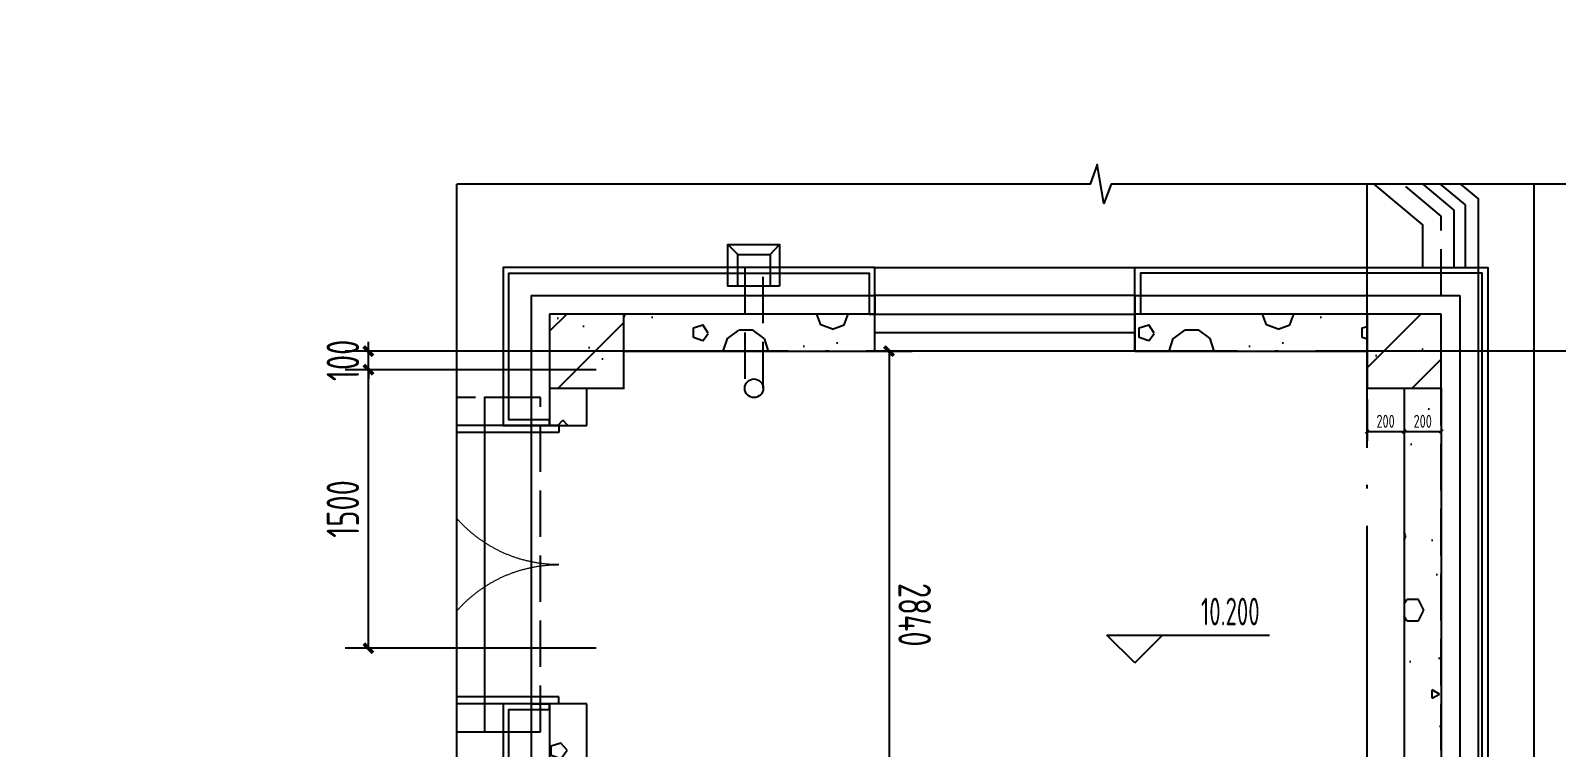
# Model space of a CAD drawing. Extents: x 116425 to 211028, y 11881 to 56060.
# Drawn here: x 136228 to 144443, y 25412 to 29273 of the extents above; entities that cross this region are included whole.
import ezdxf
from ezdxf.xclip import XClip

# ---------------------------------------------------------------- set-up
doc = ezdxf.new("R2010")
doc.units = 0
doc.header["$LTSCALE"] = 1000
doc.header["$MEASUREMENT"] = 0
doc.header["$XCLIPFRAME"] = 0
doc.linetypes.add('X-104 13#平面$0$DASH', pattern=[0.35, 0.25, -0.1])
doc.linetypes.add('X-104 13#平面$0$DOTE', pattern=[2.42, 2, -0.2, 0.02, -0.2])
for name, color, linetype in [('01-标注_尺寸', 124, 'Continuous'), ('01-标注_标高', 200, 'Continuous'), ('01-标注_符号', 200, 'Continuous'), ('02-TEXT_标注', 130, 'Continuous'), ('104-13 B0核心筒$0$05-填充_天正', 26, 'Continuous'), ('104-13 B0核心筒$1$A_STR-砼墙', 51, 'Continuous'), ('13#楼幕墙$0$A-C_玻璃幕墙', 140, 'Continuous'), ('13#楼幕墙$0$A-TECH_结构', 21, 'Continuous'), ('X-104 13#平面$0$01-标注_尺寸', 124, 'Continuous'), ('X-104 13#平面$0$A-C_窗', 140, 'Continuous'), ('X-104 13#平面$0$A-C_门', 150, 'Continuous'), ('X-104 13#平面$0$A-E_电梯', 171, 'Continuous'), ('X-104 13#平面$0$A-O_分水线', 127, 'Continuous'), ('X-104 13#平面$0$A-O_屋面', 201, 'Continuous'), ('X-104 13#平面$0$A-SUR_保温', 222, 'Continuous'), ('X-104 13#平面$0$A-TECH_结构', 21, 'Continuous'), ('X-104 13#平面$0$A_AXIS-轴线', 36, 'X-104 13#平面$0$DOTE'), ('X-104 13#平面$0$EH_石材', 116, 'Continuous'), ('X-104 13#平面$0$X-104 13#平面$0$A-TECH_结构', 21, 'Continuous'), ('X-104 13#平面$0$图例', 7, 'Continuous'), ('X-104 13#平面$1$05-填充_天正', 26, 'Continuous'), ('X-104 13#平面$1$A-E_栏杆', 232, 'Continuous'), ('X-104 13#平面$1$A_STR-砌块墙', 121, 'Continuous'), ('X-104 13#平面$1$A_STR-砼柱', 51, 'Continuous')]:
    doc.layers.add(name, color=color, linetype=linetype)
doc.layers.add('104-13 B0核心筒$0$04-不打印_辅助线', color=165, linetype='Continuous', plot=False)
doc.layers.add('X-104 13#平面$0$000套内', color=226, linetype='Continuous', lineweight=30, plot=False)
doc.styles.add('_TCH_DIM', font='ros1.shx', dxfattribs={"bigfont": 'jd.shx'})
doc.styles.add('_TCH_DIM_T3', font='ROS1', dxfattribs={"width": 0.8, "bigfont": 'JD'})
doc.styles.add('X-104 13#平面$0$_TCH_DIM_T3', font='ros1.shx', dxfattribs={"width": 0.8, "bigfont": 'jd.shx'})
doc.dimstyles.new('_TCH_ARCH&&50', dxfattribs={"dimtxt": 175, "dimasz": 50, "dimexe": 125, "dimexo": 150, "dimgap": 50, "dimtad": 1, "dimdec": 0, "dimzin": 0, "dimdsep": 46, "dimtxsty": '_TCH_DIM_T3', "dimblk": 'ARCHTICK', "dimcen": 0.09, "dimclrt": 7, "dimazin": 2, "dimtfac": 1, "dimtdec": 0, "dimtix": 1, "dimtmove": 2, "dimatfit": 3, "dimfxl": 0, "dimtolj": 1, "dimtzin": 0, "dimarcsym": 0})
doc.dimstyles.new('X-104 13#平面$0$_TCH_ARCH&&20', dxfattribs={"dimtxt": 70, "dimasz": 20, "dimexe": 50, "dimexo": 60, "dimgap": 20, "dimtad": 1, "dimdec": 0, "dimzin": 0, "dimdsep": 46, "dimtxsty": 'X-104 13#平面$0$_TCH_DIM_T3', "dimblk": 'X-104 13#平面$0$_ArchTick', "dimcen": 0.09, "dimclrt": 7, "dimazin": 2, "dimtfac": 1, "dimtdec": 0, "dimtix": 1, "dimtmove": 2, "dimatfit": 3, "dimfxl": 0, "dimtolj": 1, "dimtzin": 0, "dimarcsym": 0})
pattern_1 = [(45, (0, 0), (-176.7767, 176.7767), []), (50, (0, 0), (717.2602, -62.7521), [75, -825]), (355, (0, 0), (-138.7513, 752.192), [60, -660]), (100.4514, (59.8, -5.2), (578.5094, 689.4395), [63.7402, -701.142]), (46.1842, (0, 200), (1067.241, -165.519), [112.5, -1237.5]), (96.6356, (88.9, 186.2), (934.663, 974.118), [95.61, -1051.713]), (351.1842, (0, 200), (934.662, 974.1186), [90, -990]), (21, (100, 150), (596.907, -402.619), [75, -825]), (326, (100, 150), (243.3153, 725.15), [60, -660]), (71.4514, (149.74, 116.45), (840.2226, 322.5305), [63.7402, -701.142]), (37.5, (0, 0), (12.15986, 332.89385), [0, -652, 0, -670, 0, -662.5]), (7.5, (0, 0), (263.0695, 394.4117), [0, -382, 0, -637, 0, -252.5]), (327.5, (-223, 0), (533.82244, -22.55487), [0, -250, 0, -780, 0, -1035]), (317.5, (-323, 0), (583.1862, 100.105), [0, -325, 0, -518, 0, -735])]
pattern_2 = [(0, (354, -366), (600, 1200), [0, -1200]), (0, (-348, -528), (600, 1200), [0, -1200]), (0, (42, -540), (600, 1200), [0, -1200]), (0, (468, -186), (600, 1200), [0, -1200]), (0, (-30, -600), (600, 1200), [0, -1200]), (0, (588, 570), (600, 1200), [0, -1200]), (0, (222, 474), (600, 1200), [0, -1200]), (0, (414, 324), (600, 1200), [0, -1200]), (0, (-564, 300), (600, 1200), [0, -1200]), (0, (24, 246), (600, 1200), [0, -1200]), (0, (-204, -60), (600, 1200), [0, -1200]), (0, (-192, -510), (600, 1200), [0, -1200]), (0, (258, -558), (600, 1200), [0, -1200]), (0, (588, -30), (600, 1200), [0, -1200]), (0, (-534, -216), (600, 1200), [0, -1200]), (0, (-432, -12), (600, 1200), [0, -1200]), (0, (36, -96), (600, 1200), [0, -1200]), (0, (-132, -270), (600, 1200), [0, -1200]), (0, (-228, 126), (600, 1200), [0, -1200]), (0, (-78, 576), (600, 1200), [0, -1200]), (0, (-486, -468), (600, 1200), [0, -1200]), (0, (174, 330), (600, 1200), [0, -1200]), (0, (-384, 348), (600, 1200), [0, -1200]), (0, (-480, 504), (600, 1200), [0, -1200]), (130.601294, (514.286, 194.286), (-2999.999967, 3600.000016), [52.683, -22074.222]), (18.43495, (428.57, 217.14), (3000, 1200), [54.2105, -7535.256]), (90, (428.6, 165.7), (600, 1200), [51.429, -2348.571]), (161.56505, (480, 148.57), (-3000.00002, 1199.9999), [54.2105, -7535.256]), (53.1301, (480, 148.57), (600, 1200), [57.143, -5942.857]), (135, (525.7, -462.86), (-600.0001, 1199.9999), [48.487, -3345.625]), (45, (457.14, -462.86), (600, 1200), [48.487, -3345.625]), (135, (491.43, -497.14), (-600.0001, 1199.9999), [48.487, -3345.625]), (45, (491.43, -497.14), (600, 1200), [48.487, -3345.625]), (116.56505, (-51.4, 342.9), (-0.0001, 2400), [63.888, -1277.753]), (180, (-80, 400), (-600, 1200), [68.571, -1131.4285]), (63.43495, (-177.1, 342.9), (5e-06, 2400), [63.888, -1277.753]), (116.56505, (-148.6, 285.7), (-0.0001, 2400), [63.888, -1277.753]), (0, (-148.6, 285.7), (600, 1200), [68.571, -1131.4285]), (63.43495, (-80, 285.7), (5e-06, 2400), [63.888, -1277.753]), (107.102728, (400, -62.857), (-1799.999931, 6000.00001), [77.723, -32565.805]), (143.972626, (377.14, 11.43), (-11399.999855, 8399.99999), [77.723, -16244.04]), (180, (314.3, 57.1), (-600, 1200), [74.286, -1125.714]), (36.027373, (177.14, 11.43), (11399.999916, 8399.99991), [77.723, -16244.04]), (71.56505, (154.29, -57.14), (1800, 6000), [72.281, -7517.186]), (107.102728, (177.143, -131.43), (-1799.999931, 6000.00001), [77.723, -32565.805]), (143.972626, (240, -177.14), (-11399.999855, 8399.99999), [77.723, -16244.04]), (0, (240, -177.1), (600, 1200), [74.286, -1125.714]), (36.027373, (314.29, -177.14), (11399.999916, 8399.99991), [77.723, -16244.04]), (71.56505, (377.14, -131.43), (1800, 6000), [72.281, -7517.186]), (150.25512, (411.43, 497.14), (-1800, 1199.99999), [46.07, -9628.639]), (90, (371.4, 474.3), (600, 1200), [45.714, -2354.2855]), (29.74488, (371.43, 474.29), (1800, 1200), [46.07, -9628.639]), (116.56505, (131.4, -354.3), (-0.0001, 2400), [63.888, -1277.753]), (168.69007, (102.86, -297.14), (-5400, 1199.99997), [58.2745, -12179.371]), (41.185925, (0, -325.714), (14999.99991, 13199.999885), [60.744, -25451.604]), (90, (0, -382.86), (600, 1200), [57.143, -2342.857]), (138.814074, (45.714, -422.857), (-14999.999733, 13200.000084), [60.744, -25451.604]), (16.699244, (45.714, -422.857), (19799.99985, 5999.999937), [59.659, -24997.075]), (60.945396, (102.86, -405.714), (599.999998, 1199.99999), [58.832, -24650.679]), (109.983106, (-371.43, 148.57), (-3000.000011, 8399.999978), [66.884, -28024.395]), (155.556045, (-394.286, 211.43), (-7800.00003, 3599.999925), [69.046, -28930.263]), (24.443955, (-520, 211.43), (7800.000004, 3599.999983), [69.046, -28930.263]), (70.016893, (-542.857, 148.57), (3000.000009, 8399.99998), [66.884, -28024.395]), (109.983106, (-520, 85.714), (-3000.000011, 8399.999978), [66.884, -28024.395]), (160.01689, (-457.14, 62.86), (-3000, 1199.999945), [66.884, -13978.755]), (19.98311, (-457.14, 62.86), (2999.999984, 1200), [66.884, -13978.755]), (70.016893, (-394.286, 85.714), (3000.000009, 8399.99998), [66.884, -28024.395]), (122.00538, (74.29, 40), (-600.00008, 1199.99994), [53.9085, -11266.868]), (18.43495, (-5.71, 68.57), (3000, 1200), [54.2105, -7535.256]), (90, (-5.7, 17.14), (600, 1200), [51.429, -2348.571]), (161.56505, (45.71, 0), (-3000.00002, 1199.9999), [54.2105, -7535.256]), (54.46232, (45.714, 0), (4199.999994, 5999.99999), [49.156, -20596.423]), (116.56505, (-274.3, -251.4), (-0.0001, 2400), [63.888, -1277.753]), (180, (-302.9, -194.3), (-600, 1200), [62.857, -1137.143]), (59.03624, (-400, -251.43), (600, 1199.999994), [66.6395, -13927.644]), (120.963756, (-365.71, -308.57), (-600.00008, 1199.999945), [66.6395, -13927.644]), (0, (-365.7, -308.6), (600, 1200), [62.857, -1137.143]), (63.43495, (-302.9, -308.6), (5e-06, 2400), [63.888, -1277.753])]

# ---------------------------------------------------------------- blocks, each defined once
blk = doc.blocks.new('图框-A1')
for points, const_width in [([(0, 0), (841, 0), (841, 594), (0, 594)], 0.05), ([(766, 584), (25, 584), (25, 10), (766, 10)], 0.5)]:
    blk.add_lwpolyline(points, close=True, dxfattribs=dict(const_width=const_width))
blk = doc.blocks.new('X-104 13#平面$0$zzzzx')
at = {"layer": 'X-104 13#平面$0$A_AXIS-轴线', "linetype": 'X-104 13#平面$0$DOTE'}
for p, q in [((57500, -7401), (57500, 28620.3)), ((60408.4, 18000), (-2925, 18000))]:
    blk.add_line(p, q, dxfattribs=at)
blk = doc.blocks.new('13#楼幕墙')
at = {"layer": '13#楼幕墙$0$A-C_玻璃幕墙'}
blk.add_line((58400, 123700), (58400, 143759.9), dxfattribs=at)
at = {"layer": '13#楼幕墙$0$A-TECH_结构'}
blk.add_lwpolyline([(4402.3, 77600), (-600, 77600), (-600, 60000), (21800, 60000), (21800, 61600), (58100, 61600), (58100, 81220), (53261.3, 85280.2), (38100, 76526.8), (38100, 72300), (12409.7, 72300), (4402.3, 77600)], dxfattribs=at)
blk = doc.blocks.new('X-104 13#平面$0$A$C6C68079C')
at = {"layer": 'X-104 13#平面$0$图例'}
for p, q in [((91.3, 87.2), (145.1, 140.7)), ((91.3, -87.2), (145.1, -137.1))]:
    blk.add_line(p, q, dxfattribs=at)
for points in [[(-80, -137.1), (-80, 140.7), (145.1, 140.7), (145.1, -137.1)], [(-80, -87.2), (-80, 87.2), (91.3, 87.2), (91.3, -87.2)]]:
    blk.add_lwpolyline(points, close=True, dxfattribs=at)
blk = doc.blocks.new('X-104 13#平面$0$A$C45D52E12')
at = {"layer": 'X-104 13#平面$0$X-104 13#平面$0$A-TECH_结构'}
blk.add_lwpolyline([(58300, -18800), (58300, 820.1), (53472.9, 4870.3), (38300, -3873.4), (38300, -8100), (12609.7, -8100), (4602.3, -2800), (-400, -2800), (-400, -20400), (22000, -20400), (22000, -18800)], close=True, dxfattribs=at)
blk = doc.blocks.new('X-104 13#平面$0$$DorLib2D$00000002')
for p, q in [((-0.5, 0), (-0.5, 0.4875)), ((-0.475, 0.4875), (-0.5, 0.4875)), ((-0.475, 0), (-0.475, 0.4875)), ((0.475, 0), (0.475, 0.4875)), ((0.475, 0.4875), (0.5, 0.4875)), ((0.5, 0), (0.5, 0.4875)), ((-0.5, 0), (-0.475, 0)), ((0.5, 0), (0.475, 0))]:
    blk.add_line(p, q)
at = {"lineweight": 13}
for centre, start, end in [((-0.4875, 0), 0, 88.5307), ((0.4875, 0), 91.4693, 180)]:
    blk.add_arc(centre, 0.4875, start, end, dxfattribs=at)
blk = doc.blocks.new('X-104 13#平面$0$$TCHSYS$WIN2D')
for p, q in [((-0.5, 0.5), (0.5, 0.5)), ((-0.5, 0.5), (-0.5, -0.5)), ((0.5, 0.5), (0.5, -0.5)), ((0.5, 0.1667), (-0.5, 0.1667)), ((0.5, -0.1667), (-0.5, -0.1667)), ((-0.5, -0.5), (0.5, -0.5))]:
    blk.add_line(p, q)
blk = doc.blocks.new('X-104 13#平面$0$_ArchTick')
at = {"color": 0, "linetype": 'ByBlock', "const_width": 0.4}
blk.add_lwpolyline([(-0.5, -0.5), (0.5, 0.5)], dxfattribs=at)
blk = doc.blocks.new('*D911')
at = {"layer": 'Defpoints', "color": 0, "transparency": 16777216}
for p in [(57500, 142600), (57700, 142600), (57700, 142367.2)]:
    blk.add_point(p, dxfattribs=at)
at = {"layer": 'X-104 13#平面$0$01-标注_尺寸', "color": 0, "lineweight": -2, "transparency": 16777216}
for p, q in [((57500, 142540), (57500, 142317.2)), ((57700, 142540), (57700, 142317.2)), ((57500, 142367.2), (57700, 142367.2))]:
    blk.add_line(p, q, dxfattribs=at)
at = {"layer": 'X-104 13#平面$0$01-标注_尺寸', "color": 0, "lineweight": -2, "transparency": 16777216, "xscale": 20, "yscale": 20, "zscale": 20, "rotation": 180}
blk.add_blockref('X-104 13#平面$0$_ArchTick', (57500, 142367.2), dxfattribs=at)
at = {"layer": 'X-104 13#平面$0$01-标注_尺寸', "color": 0, "lineweight": -2, "transparency": 16777216, "xscale": 20, "yscale": 20, "zscale": 20}
blk.add_blockref('X-104 13#平面$0$_ArchTick', (57700, 142367.2), dxfattribs=at)
at = {"layer": 'X-104 13#平面$0$01-标注_尺寸', "color": 7, "transparency": 16777216, "insert": (57600, 142422.2), "char_height": 70, "attachment_point": 5, "style": 'X-104 13#平面$0$_TCH_DIM_T3'}
blk.add_mtext('\\A1;200', dxfattribs=at)
blk = doc.blocks.new('*D912')
at = {"layer": 'Defpoints', "color": 0, "transparency": 16777216}
for p in [(57700, 142600), (57900, 142600), (57900, 142367.2)]:
    blk.add_point(p, dxfattribs=at)
at = {"layer": 'X-104 13#平面$0$01-标注_尺寸', "color": 0, "lineweight": -2, "transparency": 16777216}
for p, q in [((57700, 142540), (57700, 142317.2)), ((57900, 142540), (57900, 142317.2)), ((57700, 142367.2), (57900, 142367.2))]:
    blk.add_line(p, q, dxfattribs=at)
at = {"layer": 'X-104 13#平面$0$01-标注_尺寸', "color": 0, "lineweight": -2, "transparency": 16777216, "xscale": 20, "yscale": 20, "zscale": 20, "rotation": 180}
blk.add_blockref('X-104 13#平面$0$_ArchTick', (57700, 142367.2), dxfattribs=at)
at = {"layer": 'X-104 13#平面$0$01-标注_尺寸', "color": 0, "lineweight": -2, "transparency": 16777216, "xscale": 20, "yscale": 20, "zscale": 20}
blk.add_blockref('X-104 13#平面$0$_ArchTick', (57900, 142367.2), dxfattribs=at)
at = {"layer": 'X-104 13#平面$0$01-标注_尺寸', "color": 7, "transparency": 16777216, "insert": (57800, 142422.2), "char_height": 70, "attachment_point": 5, "style": 'X-104 13#平面$0$_TCH_DIM_T3'}
blk.add_mtext('\\A1;200', dxfattribs=at)
blk = doc.blocks.new('104 轴线')
blk.add_line((-265539.2, 103631.3), (-239804.1, 120000.6))
blk = doc.blocks.new('104-13 B0核心筒')
at = {"layer": '104-13 B0核心筒$0$05-填充_天正'}
h = blk.add_hatch(dxfattribs=at)
h.set_pattern_fill('钢筋混凝土', color=256, scale=100, style=0)
h.set_pattern_definition(pattern_1)
h.paths.add_polyline_path([(57800, 400), (58100, 400), (58100, 6500), (57800, 6500)])
at = {"layer": '104-13 B0核心筒$1$A_STR-砼墙'}
for p, q in [((57800, 400), (57800, 6500)), ((58100, 400), (58100, 6500))]:
    blk.add_line(p, q, dxfattribs=at)
at = {"layer": '104-13 B0核心筒$0$04-不打印_辅助线'}
ref = blk.add_blockref('104 轴线', (287655.8, 163436.6), dxfattribs=dict(at, rotation=57.54087654753761))
XClip(ref).set_block_clipping_path([(-308258.2439484803, 159880.9876684749), (-256882.7738956955, 79110.5487782021), (-223300.1845035219, 100471.3503204154), (-274675.6545563068, 181241.7892106881)])
blk = doc.blocks.new('_ArchTick')
at = {"color": 0, "linetype": 'ByBlock', "const_width": 0.4}
blk.add_lwpolyline([(-0.5, -0.5), (0.5, 0.5)], dxfattribs=at)
blk = doc.blocks.new('*D477')
at = {"layer": '01-标注_尺寸', "color": 0, "lineweight": -2, "transparency": 16777216}
for p, q in [((140575.5, 27546.4), (140975.3, 27546.4)), ((140850.3, 27546.4), (140850.3, 24706.4)), ((140575.5, 24706.4), (140975.3, 24706.4))]:
    blk.add_line(p, q, dxfattribs=at)
at = {"layer": 'Defpoints', "color": 0, "transparency": 16777216}
for p in [(140425.5, 27546.4), (140425.5, 24706.4), (140850.3, 24706.4)]:
    blk.add_point(p, dxfattribs=at)
at = {"layer": '01-标注_尺寸', "color": 0, "lineweight": -2, "transparency": 16777216, "xscale": 50, "yscale": 50, "zscale": 50}
for p, rotation in [((140850.3, 27546.4), 90), ((140850.3, 24706.4), 270)]:
    blk.add_blockref('_ArchTick', p, dxfattribs=dict(at, rotation=rotation))
at = {"layer": '01-标注_尺寸', "color": 7, "transparency": 16777216, "insert": (140987.8, 26126.4), "char_height": 175, "attachment_point": 5, "rotation": 270, "style": '_TCH_DIM_T3'}
blk.add_mtext('\\A1;2840', dxfattribs=at)
blk = doc.blocks.new('*D841')
at = {"layer": '01-标注_尺寸', "color": 0, "lineweight": -2, "transparency": 16777216}
for p, q in [((139272.9, 27546.4), (137922.4, 27546.4)), ((138047.4, 27546.4), (138047.4, 27596.4)), ((138047.4, 27446.4), (138047.4, 27546.4)), ((139272.9, 27446.4), (137922.4, 27446.4)), ((138047.4, 27446.4), (138047.4, 27396.4))]:
    blk.add_line(p, q, dxfattribs=at)
at = {"layer": 'Defpoints', "color": 0, "transparency": 16777216}
for p in [(138047.4, 27546.4), (139422.9, 27546.4), (139422.9, 27446.4)]:
    blk.add_point(p, dxfattribs=at)
at = {"layer": '01-标注_尺寸', "color": 0, "lineweight": -2, "transparency": 16777216, "xscale": 50, "yscale": 50, "zscale": 50}
for p, rotation in [((138047.4, 27546.4), 270), ((138047.4, 27446.4), 90)]:
    blk.add_blockref('_ArchTick', p, dxfattribs=dict(at, rotation=rotation))
at = {"layer": '01-标注_尺寸', "color": 7, "transparency": 16777216, "insert": (137909.9, 27496.4), "char_height": 175, "attachment_point": 5, "rotation": 90, "style": '_TCH_DIM_T3'}
blk.add_mtext('\\A1;100', dxfattribs=at)
blk = doc.blocks.new('*D842')
at = {"layer": '01-标注_尺寸', "color": 0, "lineweight": -2, "transparency": 16777216}
for p, q in [((139272.9, 27446.4), (137922.4, 27446.4)), ((138047.4, 25946.4), (138047.4, 27446.4)), ((139272.9, 25946.4), (137922.4, 25946.4))]:
    blk.add_line(p, q, dxfattribs=at)
at = {"layer": 'Defpoints', "color": 0, "transparency": 16777216}
for p in [(138047.4, 27446.4), (139422.9, 27446.4), (139422.9, 25946.4)]:
    blk.add_point(p, dxfattribs=at)
at = {"layer": '01-标注_尺寸', "color": 0, "lineweight": -2, "transparency": 16777216, "xscale": 50, "yscale": 50, "zscale": 50}
for p, rotation in [((138047.4, 27446.4), 90), ((138047.4, 25946.4), 270)]:
    blk.add_blockref('_ArchTick', p, dxfattribs=dict(at, rotation=rotation))
at = {"layer": '01-标注_尺寸', "color": 7, "transparency": 16777216, "insert": (137909.9, 26696.4), "char_height": 175, "attachment_point": 5, "rotation": 90, "style": '_TCH_DIM_T3'}
blk.add_mtext('\\A1;1500', dxfattribs=at)
blk = doc.blocks.new('X-104 13#平面')
at = {"layer": 'X-104 13#平面$1$05-填充_天正'}
h = blk.add_hatch(dxfattribs=at)
h.set_pattern_fill('钢筋混凝土', color=256, scale=100, style=0)
h.set_pattern_definition(pattern_1)
h.paths.add_polyline_path([(53100, 142600), (53500, 142600), (53500, 143000), (53100, 143000)])
h = blk.add_hatch(dxfattribs=at)
h.set_pattern_fill('加气混凝土', color=256, scale=100, style=0)
h.set_pattern_definition(pattern_2)
h.paths.add_polyline_path([(53500, 143000), (53500, 142800), (54850, 142800), (54850, 143000)])
h = blk.add_hatch(dxfattribs=at)
h.set_pattern_fill('加气混凝土', color=256, scale=100, style=0)
h.set_pattern_definition(pattern_2)
h.paths.add_polyline_path([(57500, 142800), (57500, 143000), (56250, 143000), (56250, 142800)])
h = blk.add_hatch(dxfattribs=at)
h.set_pattern_fill('钢筋混凝土', color=256, scale=100, style=0)
h.set_pattern_definition(pattern_1)
h.paths.add_polyline_path([(57500, 142600), (57900, 142600), (57900, 143000), (57500, 143000)])
h = blk.add_hatch(dxfattribs=at)
h.set_pattern_fill('加气混凝土', color=256, scale=100, style=0)
h.set_pattern_definition(pattern_2)
h.paths.add_polyline_path([(53300, 142600), (53100, 142600), (53100, 142400), (53300, 142400)])
h = blk.add_hatch(dxfattribs=at)
h.set_pattern_fill('加气混凝土', color=256, scale=100, style=0)
h.set_pattern_definition(pattern_2)
h.paths.add_polyline_path([(57900, 142600), (57700, 142600), (57700, 135000), (57766.7, 134900), (57900, 134900)])
h = blk.add_hatch(dxfattribs=at)
h.set_pattern_fill('加气混凝土', color=256, scale=100, style=0)
h.set_pattern_definition(pattern_2)
h.paths.add_polyline_path([(53100, 133800), (53300, 133800), (53300, 140900), (53100, 140900)])
at = {"layer": 'X-104 13#平面$0$000套内'}
blk.add_lwpolyline([(4100, 77750), (4100, 68700), (-750, 68700), (-750, 59850), (21950, 59850), (21950, 61450), (58250, 61450), (58250, 71300), (48400, 71300), (48400, 73450), (53400, 73450), (53400, 80500), (58250, 80500), (58250, 81290.1), (53289, 85452.6), (37950, 76613.3), (37950, 72450), (12454.9, 72450), (4447.4, 77750)], close=True, dxfattribs=at)
blk.add_lwpolyline([(7100, -1550), (21950, -1550), (21950, -950), (48400, -950), (48400, 11050), (53400, 11050), (53400, 18100), (58250, 18100), (58250, 18890), (53289.1, 23052.7), (37950, 14213.3), (37950, 10050), (12454.9, 10050), (4447.4, 15350), (4100, 15350), (4100, 6300), (7100, 6300), (7100, -1550)], dxfattribs=at)
at = {"layer": 'X-104 13#平面$0$A-C_门'}
blk.add_line((53000, 142400), (53000, 140900), dxfattribs=at)
at = {"layer": 'X-104 13#平面$0$A-E_电梯'}
blk.add_lwpolyline([(53050, 142550), (52750, 142550), (52750, 140750), (53050, 140750)], dxfattribs=at)
at = {"layer": 'X-104 13#平面$0$A-O_分水线', "linetype": 'X-104 13#平面$0$DASH'}
blk.add_lwpolyline([(54250, 142600), (54250, 143250), (54150, 143250), (54150, 142600)], dxfattribs=at)
at = {"layer": 'X-104 13#平面$0$A-O_分水线'}
blk.add_circle((54200, 142600), 50, dxfattribs=at)
at = {"layer": 'X-104 13#平面$0$A-O_屋面'}
blk.add_lwpolyline([(58400, 123700), (58400, 143760), (53305, 148035), (37800, 139100), (37800, 135000), (12500, 135000), (4492.6, 140300), (-900, 140300), (-900, 122100), (22100, 122100), (22100, 123700)], close=True, dxfattribs=at)
blk.add_lwpolyline([(57800, 143250), (57800, 143480.2), (53240.9, 147305.6), (38400, 138753.3), (38400, 134400), (12319.4, 134400), (4312, 139700), (-300, 139700), (-300, 122700), (21500, 122700), (21500, 124300), (57800, 124300), (57800, 126850)], dxfattribs=at)
at = {"layer": 'X-104 13#平面$0$A-SUR_保温'}
for p, q in [((53000, 143100), (54850, 143100)), ((53000, 143100), (53000, 142400)), ((54850, 143100), (54850, 143000)), ((56250, 143100), (56250, 143000)), ((56250, 143100), (58000, 143100)), ((58000, 143100), (58000, 134900)), ((53000, 142400), (53100, 142400)), ((53000, 140900), (53100, 140900)), ((53000, 140900), (53000, 133900))]:
    blk.add_line(p, q, dxfattribs=at)
at = {"layer": 'X-104 13#平面$0$A-SUR_保温', "linetype": 'X-104 13#平面$0$DASH'}
blk.add_lwpolyline([(53050, 142550), (51950, 142550), (51950, 140750), (53050, 140750)], close=True, dxfattribs=at)
at = {"layer": 'X-104 13#平面$0$A-TECH_结构', "linetype": 'X-104 13#平面$0$DASH'}
blk.add_lwpolyline([(58100, 124000), (58100, 143620), (53261.3, 147680.2), (38100, 138926.8), (38100, 134700), (12409.7, 134700), (4402.3, 140000), (-600, 140000), (-600, 122400), (21800, 122400), (21800, 124000)], close=True, dxfattribs=at)
blk.add_lwpolyline([(57900, 143526.7), (53240, 147436.9), (38300, 138811.3), (38300, 134500), (12349.5, 134500), (4342.1, 139800), (-400, 139800), (-400, 122600), (21600, 122600), (21600, 124200), (57900, 124200), (57900, 143526.7)], dxfattribs=at)
at = {"layer": 'X-104 13#平面$0$EH_石材'}
blk.add_line((54850, 143250), (56250, 143250), dxfattribs=at)
blk.add_lwpolyline([(56250, 143000), (56250, 143250), (58150, 143250), (58150, 126850), (51900.4, 126850), (51900.4, 128100), (52150.4, 128100), (52150.4, 128070), (51930.4, 128070), (51930.4, 126880), (58120, 126880), (58120, 143220), (56280, 143220), (56280, 143000), (56250, 143000)], dxfattribs=at)
for points in [[(53100, 142400), (53100, 142430), (52880, 142430), (52880, 143220), (54820, 143220), (54820, 143000), (54850, 143000), (54850, 143250), (52850, 143250), (52850, 142400)], [(52150.4, 131200), (52150.4, 131230), (51930.4, 131230), (51930.4, 134020), (52880, 134020), (52880, 140870), (53100, 140870), (53100, 140900), (52850, 140900), (52850, 134050), (51900.4, 134050), (51900.4, 131200)]]:
    blk.add_lwpolyline(points, close=True, dxfattribs=at)
at = {"layer": 'X-104 13#平面$1$A-E_栏杆'}
for p, q in [((58030, 143587.4), (53253.8, 147595)), ((57970, 143559.4), (53247.5, 147522.1)), ((57970, 143250), (57970, 143559.4)), ((58030, 143250), (58030, 143587.4)), ((57970, 143250), (58030, 143250))]:
    blk.add_line(p, q, dxfattribs=at)
at = {"layer": 'X-104 13#平面$1$A_STR-砌块墙'}
for p, q in [((54850, 143000), (53500, 143000)), ((54850, 142800), (54850, 143000)), ((57500, 143000), (56250, 143000)), ((56250, 143000), (56250, 142800)), ((53500, 142800), (54850, 142800)), ((56250, 142800), (57500, 142800)), ((53100, 142600), (53100, 142400)), ((53300, 142400), (53300, 142600)), ((57700, 142600), (57700, 135000)), ((57900, 142600), (57900, 134900)), ((53100, 142400), (53300, 142400)), ((53300, 140900), (53100, 140900)), ((53100, 140900), (53100, 133800)), ((53300, 133800), (53300, 140900))]:
    blk.add_line(p, q, dxfattribs=at)
at = {"layer": 'X-104 13#平面$1$A_STR-砼柱'}
for p, q in [((53500, 143000), (53100, 143000)), ((53100, 143000), (53100, 142600)), ((53500, 142600), (53500, 143000)), ((57900, 143000), (57500, 143000)), ((57500, 143000), (57500, 142600)), ((57900, 142600), (57900, 143000)), ((53100, 142600), (53500, 142600)), ((57500, 142600), (57900, 142600))]:
    blk.add_line(p, q, dxfattribs=at)
for name, p in [('X-104 13#平面$0$zzzzx', (0, 124800)), ('X-104 13#平面$0$A$C45D52E12', (-200, 142800))]:
    blk.add_blockref(name, p)
at = {"color": 5, "rotation": 89.99999999999999}
blk.add_blockref('X-104 13#平面$0$A$C6C68079C', (54200, 143230), dxfattribs=at)
at = {"xscale": 100, "yscale": 100, "zscale": 100}
blk.add_blockref('图框-A1', (-10634.5, 42114.8), dxfattribs=at)
at = {"layer": 'X-104 13#平面$0$A-C_窗', "xscale": -1400, "yscale": -300, "zscale": 300}
blk.add_blockref('X-104 13#平面$0$$TCHSYS$WIN2D', (55550, 142950), dxfattribs=at)
at = {"layer": 'X-104 13#平面$0$A-C_门', "xscale": 1500, "yscale": -1500, "zscale": 300, "rotation": 270}
blk.add_blockref('X-104 13#平面$0$$DorLib2D$00000002', (53150, 141650), dxfattribs=at)
at = {"layer": 'X-104 13#平面$0$A-TECH_结构'}
blk.add_blockref('13#楼幕墙', (0, 0), dxfattribs=at)
at = {"layer": 'X-104 13#平面$0$01-标注_尺寸'}
for p1, p2, picture, middle in [((57500, 142600), (57700, 142600), '*D911', (57600, 142422.2)), ((57700, 142600), (57900, 142600), '*D912', (57800, 142422.2))]:
    dim = blk.add_aligned_dim(p1=p1, p2=p2, distance=-232.8, dimstyle='X-104 13#平面$0$_TCH_ARCH&&20', dxfattribs=at)
    dim.commit()
    dim.dimension.update_dxf_attribs({"geometry": picture, "text_midpoint": middle})

msp = doc.modelspace()

# ---------------------------------------------------------------- linework, layer by layer
at = {"layer": '01-标注_标高'}
for p, q in [((142172.9, 25866.9), (142022.9, 26016.9)), ((142022.9, 26016.9), (142897.4, 26016.9)), ((142172.9, 25866.9), (142322.9, 26016.9))]:
    msp.add_line(p, q, dxfattribs=at)
at = {"layer": '01-标注_符号'}
for points in [[(145454.3, 28446.4), (142044.9, 28446.4), (142006.6, 28341.4), (141969.6, 28551.4), (141932.4, 28446.4), (138522.9, 28446.4)], [(138522.9, 17346.4), (138522.9, 22840.1), (138417.9, 22878.4), (138627.9, 22915.4), (138522.9, 22952.6), (138522.9, 28446.4)]]:
    msp.add_lwpolyline(points, dxfattribs=at)

# ---------------------------------------------------------------- block references
ref = msp.add_blockref('104-13 B0核心筒', (81722.9, 25058.1))
XClip(ref).set_block_clipping_path([(52799.9999997682, 5800.0000000778), (58406.23745752, 18900.000000001)])
ref = msp.add_blockref('X-104 13#平面', (89222.9, 25058.1))
XClip(ref).set_block_clipping_path([(52600.0000000065, 7800.0004171911), (60173.8070770114, 18900)])
ref = msp.add_blockref('X-104 13#平面', (135059.8, 23721.2))
XClip(ref).set_block_clipping_path([(47300.0000000066, 8199.9999999998), (54100.0000000072, 18799.9999999998)])
ref = msp.add_blockref('X-104 13#平面', (144576.5, -38678.8))
XClip(ref).set_block_clipping_path([(47300.0000000066, 70599.9999999998), (54100.0000000072, 81199.9999999998)])
ref = msp.add_blockref('X-104 13#平面', (66922.9, -52853.6))
XClip(ref).set_block_clipping_path([(52600.0000000065, 70199.9999999997), (60200, 81300)])
ref = msp.add_blockref('X-104 13#平面', (85922.9, -115253.6))
XClip(ref).set_block_clipping_path([(52600.000000007, 132600.000417191), (59223.651438209, 143700.0000000006)])

# ---------------------------------------------------------------- texts
at = {"layer": '02-TEXT_标注', "style": '_TCH_DIM', "width": 0.705882}
msp.add_text('10.200', height=148.75, dxfattribs=at).set_placement((142528.9, 26069.4))

# ---------------------------------------------------------------- dimensions: what is measured, and where the dimension line sits
at = {"layer": '01-标注_尺寸'}
for p1, p2, picture, middle in [((139422.9, 27446.4), (139422.9, 27546.4), '*D841', (137909.9, 27496.4)), ((139422.9, 25946.4), (139422.9, 27446.4), '*D842', (137909.9, 26696.4))]:
    dim = msp.add_aligned_dim(p1=p1, p2=p2, distance=1375.5, dimstyle='_TCH_ARCH&&50', dxfattribs=at)
    dim.commit()
    dim.dimension.update_dxf_attribs({"geometry": picture, "text_midpoint": middle})
dim = msp.add_linear_dim(base=(140850.3, 24706.4), p1=(140425.5, 27546.4), p2=(140425.5, 24706.4), angle=270, dimstyle='_TCH_ARCH&&50', override={"dimgap": 0}, dxfattribs=at)
dim.commit()
dim.dimension.update_dxf_attribs({"geometry": '*D477', "text_midpoint": (140987.8, 26126.4), "dimtype": 161, "text_rotation": 270})

doc.saveas('drawing.dxf')
